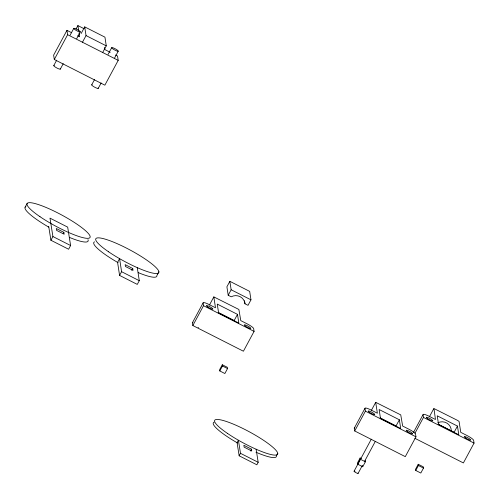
<?xml version="1.0" encoding="UTF-8"?>
<svg xmlns="http://www.w3.org/2000/svg" width="499" height="499" viewBox="0 0 499 499"><rect width="100%" height="100%" fill="white"/><g stroke="black" fill="none" stroke-linecap="round" stroke-linejoin="round"><path stroke-width="0.75" d="M213.828 296.899L238.878 309.467L240.774 320.62L247.099 323.826A7.148 1.266 28.3 0 1 253.654 328.591L254.085 331.386L243.412 351.221L192.845 325.535L192.421 322.741L203.087 302.912A7.148 1.266 28.3 0 1 209.168 304.565L215.493 307.777L213.828 296.899L209.412 305.107M375.703 402.331L400.753 414.894L402.649 426.046L408.968 429.259A7.148 1.266 28.3 0 1 415.53 434.024L415.96 436.818L405.288 456.647L354.72 430.968L354.29 428.173L364.962 408.338A7.148 1.266 28.3 0 1 371.044 409.997L377.369 413.209L375.703 402.331L371.287 410.534M413.49 432.408L423.052 414.625A7.148 1.266 28.3 0 1 429.14 416.285L435.459 419.497L433.974 408.55L457.764 420.507L459.08 421.462L460.745 432.334L467.064 435.546A7.148 1.266 28.3 0 1 473.62 440.311L474.05 443.106L463.384 462.941L414.894 438.309M71.625 32.709L66.966 30.345L53.63 55.133L54.297 59.487L104.865 85.167L118.201 60.379L117.533 56.031L115.537 55.015M54.297 59.487L67.633 34.699L66.966 30.345M53.773 65.575L56.686 60.167M70.141 35.148L73.777 28.387M76.097 28.93L77.9 25.58L84.05 28.705M60.317 69.105L63.23 63.697M76.684 38.685L80.32 31.924A3.718 0.661 28.3 0 0 75.717 28.786A3.718 0.661 28.3 0 0 75.118 29.759A3.718 0.661 28.3 0 0 80.32 31.924M81.137 33.52L84.711 26.884L104.94 37.157L106.268 45.858L102.7 52.495M82.472 42.222L86.04 35.585L84.711 26.884M25.106 207.216L27.108 203.492M91.704 84.836L94.61 79.428M108.071 54.41L111.707 47.648M98.241 88.367L101.154 82.959M114.608 57.946L118.251 51.185A3.718 0.661 28.3 0 0 113.641 48.047A3.718 0.661 28.3 0 0 113.042 49.021A3.718 0.661 28.3 0 0 118.251 51.185M50.904 240.256L52.906 236.538L49.987 218.144L67.683 227.126L70.602 245.52L68.606 249.238L50.904 240.256L48.715 226.459M63.198 233.594L63.866 232.353L56.281 228.505L56.574 230.376L64.159 234.224L63.866 232.353M119.579 275.417L121.581 271.699L119.585 258.65L117.583 262.368L119.579 275.417L137.281 284.405L139.283 280.688L137.281 267.639M131.748 270.346L132.746 268.487L125.162 264.632L125.449 266.497L133.033 270.352L132.746 268.487M157.272 274.756L156.898 275.454A35.753 6.337 28.3 0 1 138.217 272.61M157.397 274.525L158.894 271.737M192.845 325.535L203.517 305.706L203.087 302.912M229.852 281.317L226.902 286.813L228.193 295.258L231.224 296.799A9.294 9.069 -8.7 0 1 244.978 303.785L248.015 305.326L250.966 299.83L249.675 291.385L229.852 281.317L231.149 289.763L228.193 295.258M237.487 314.364L238.815 323.065L218.593 312.792L217.258 304.091L237.487 314.364L234.15 320.558L218.138 312.424M222.286 364.75L219.622 369.709L219.809 370.95L224.868 373.52L227.532 368.561L227.344 367.314L222.286 364.75L222.479 365.992L219.809 370.95M239.158 455.805L240.493 453.323L238.416 440.224L237.081 442.707L239.158 455.805L256.86 464.787L258.189 462.305L256.112 449.219M250.448 451.002L251.452 449.144L243.868 445.289L244.161 447.16L251.746 451.009L251.452 449.144M277.75 453.329L276.415 455.805A35.753 6.337 28.3 0 1 255.962 452.213M354.72 430.968L365.393 411.139L364.962 408.338M361.407 458.625L360.141 457.982L357.477 462.935L357.664 464.182L362.723 466.746L365.387 461.793L365.199 460.546M357.664 464.182L360.334 459.223L360.141 457.982M354.084 471.193L371.3 439.195M358.114 473.37L362.143 465.879M364.339 461.793L375.323 441.372M399.362 419.79L400.691 428.491L380.463 418.218L379.134 409.517L399.362 419.79L396.025 425.99L380.013 417.856M415.018 433.151L423.483 417.426L423.052 414.625M429.377 416.821L433.793 408.619M418.237 464.27L415.567 469.228L415.761 470.47L420.813 473.04L423.483 468.081L423.289 466.839L418.237 464.27L418.424 465.511L415.761 470.47M457.452 426.077L458.787 434.779L438.559 424.506L437.224 415.804L457.452 426.077L454.121 432.277L438.103 424.144M86.04 35.585L106.268 45.858M77.613 35.753L79.609 36.77L79.042 33.04M110.217 52.314L104.896 49.607L104.553 47.368M67.633 34.699L118.201 60.379M231.149 289.763L250.966 299.83M203.517 305.706L254.085 331.386M423.483 417.426L474.05 443.106M52.906 236.538L70.602 245.52M121.581 271.699L139.283 280.688M365.393 411.139L415.96 436.818M222.479 365.992L227.532 368.561M418.424 465.511L423.483 468.081M360.334 459.223L365.387 461.793M240.493 453.323L258.189 462.305M362.53 465.505L362.723 466.746M244.51 300.71L244.978 303.785M77.9 25.58L78.699 30.801M192.421 322.741A7.148 1.266 28.3 0 1 193.013 322.385M198.452 327.687A3.718 0.661 28.3 0 1 198.147 327.512M237.649 443.031A35.753 6.337 28.3 0 1 214.102 422.185M87.999 239.663A35.753 6.337 28.3 0 1 69.411 237.387M48.796 227.139A35.753 6.337 28.3 0 1 25.898 206.617M118.151 262.692A35.753 6.337 28.3 0 1 94.579 241.834M354.29 428.173A7.148 1.266 28.3 0 1 354.889 427.818M357.964 473.071A2.289 0.405 28.3 0 1 356.966 473.139A2.289 0.405 28.3 0 1 354.315 471.574A2.289 0.405 28.3 0 1 355.063 471.349M437.835 422.784A9.294 9.069 -8.7 0 1 451.296 430.843M60.167 68.712A3.718 0.661 28.3 0 1 56.699 67.901A3.718 0.661 28.3 0 1 54.216 65.5M98.091 87.974A3.718 0.661 28.3 0 1 94.741 87.225A3.718 0.661 28.3 0 1 92.028 84.749M245.483 326.153A3.718 0.661 28.3 0 0 250.779 328.411A3.718 0.661 28.3 0 0 246.306 325.304A3.718 0.661 28.3 0 0 245.483 326.153M207.559 306.891A3.718 0.661 28.3 0 0 212.855 309.149A3.718 0.661 28.3 0 0 208.382 306.043A3.718 0.661 28.3 0 0 207.559 306.891M227.432 433.382A35.753 6.337 28.3 0 0 277.581 454.296A35.753 6.337 28.3 0 0 233.426 424.15A35.753 6.337 28.3 0 0 227.432 433.382M39.957 216.672A35.753 6.337 28.3 0 0 90.013 237.48A35.753 6.337 28.3 0 0 45.708 207.31A35.753 6.337 28.3 0 0 39.957 216.672M108.576 251.795A35.753 6.337 28.3 0 0 158.732 272.704A35.753 6.337 28.3 0 0 114.57 242.558A35.753 6.337 28.3 0 0 108.576 251.795M407.359 431.585A3.718 0.661 28.3 0 0 412.654 433.843A3.718 0.661 28.3 0 0 408.182 430.737A3.718 0.661 28.3 0 0 407.359 431.585M369.435 412.324A3.718 0.661 28.3 0 0 374.73 414.582A3.718 0.661 28.3 0 0 370.258 411.475A3.718 0.661 28.3 0 0 369.435 412.324M465.448 437.873A3.718 0.661 28.3 0 0 470.744 440.13A3.718 0.661 28.3 0 0 466.278 437.024A3.718 0.661 28.3 0 0 465.448 437.873M427.524 418.611A3.718 0.661 28.3 0 0 432.82 420.869A3.718 0.661 28.3 0 0 428.354 417.763A3.718 0.661 28.3 0 0 427.524 418.611"/></g></svg>
